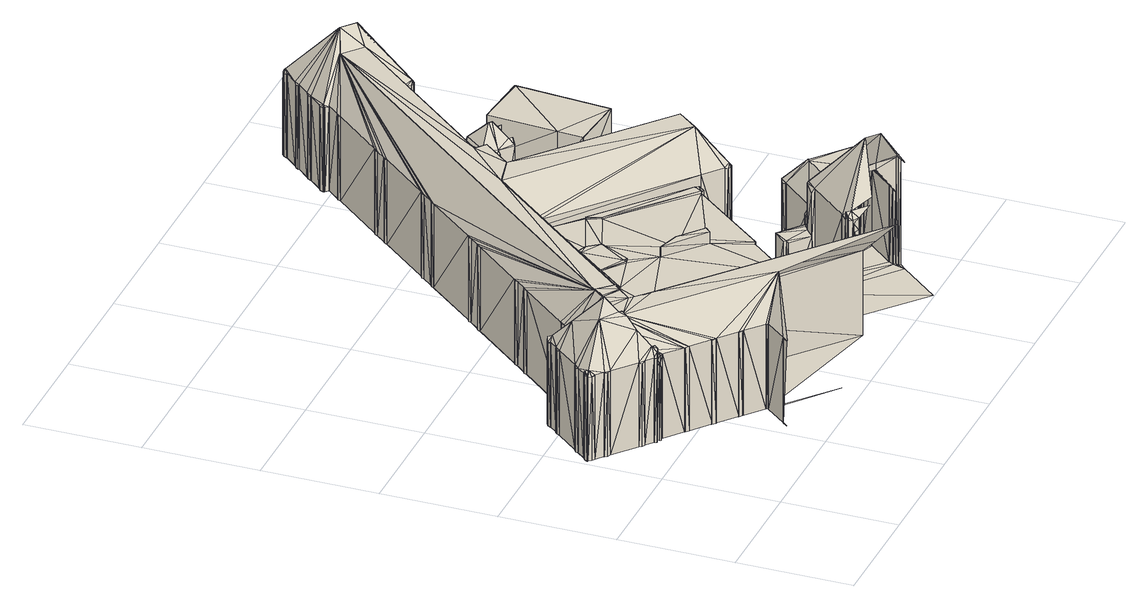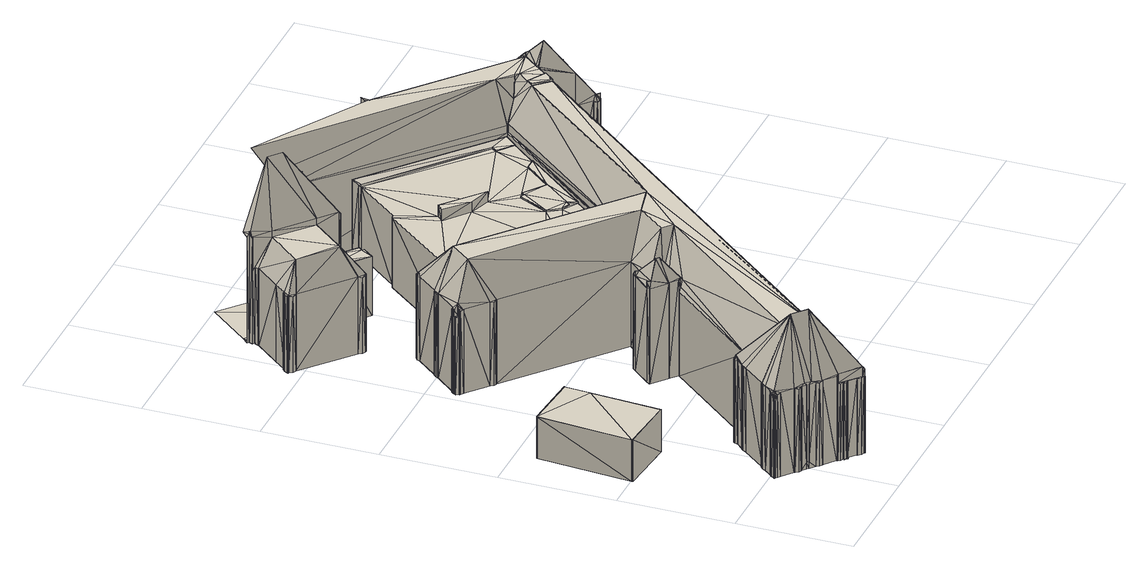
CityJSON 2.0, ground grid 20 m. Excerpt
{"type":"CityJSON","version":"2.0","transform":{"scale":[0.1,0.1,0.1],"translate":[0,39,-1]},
"CityObjects":{
"building1":{"type":"Building","geometry":[{"type":"MultiSurface","lod":"1","boundaries":[[[0,1,2]],[[1,0,3]],[[2,4,0]],[[4,5,0]],[[2,1,3]],[[5,3,0]],[[6,7,3]],[[5,6,3]],[[8,4,2]],[[7,6,9]],[[10,8,2]],[[11,6,5]],[[7,12,3]],[[3,12,2]],[[12,10,2]],[[11,9,6]],[[7,9,12]],[[13,5,4]],[[13,4,8]],[[8,10,14]],[[5,13,11]],[[15,10,12]],[[14,16,8]],[[9,11,13]],[[16,17,8]],[[10,15,14]],[[8,17,13]],[[16,14,15]],[[9,18,12]],[[15,17,16]],[[12,18,15]],[[19,9,13]],[[20,18,9]],[[19,20,9]],[[17,15,21]],[[21,13,17]],[[20,19,18]],[[22,15,18]],[[21,15,22]],[[13,23,19]],[[19,23,18]],[[24,25,22]],[[21,22,25]],[[25,24,26]],[[27,24,22]],[[26,21,25]],[[26,24,27]],[[22,18,28]],[[27,22,29]],[[21,26,30]],[[26,27,29]],[[23,28,18]],[[29,31,26]],[[31,30,26]],[[29,30,31]],[[22,32,29]],[[23,33,28]],[[22,28,32]],[[28,33,34]],[[23,34,33]],[[34,35,28]],[[35,32,28]],[[36,34,23]],[[13,21,37]],[[35,34,38]],[[30,29,39]],[[34,40,38]],[[35,38,32]],[[36,40,34]],[[37,23,13]],[[38,40,32]],[[36,32,40]],[[21,30,37]],[[39,29,41]],[[37,36,23]],[[36,42,32]],[[39,41,43]],[[44,43,41]],[[43,44,39]],[[44,41,45]],[[46,30,39]],[[45,41,47]],[[48,39,44]],[[44,45,49]],[[49,50,44]],[[50,48,44]],[[49,45,47]],[[47,50,49]],[[47,48,50]],[[37,30,46]],[[51,48,47]],[[48,52,39]],[[53,51,47]],[[32,42,54]],[[29,32,55]],[[53,47,56]],[[57,53,58]],[[51,53,57]],[[59,57,58]],[[53,60,58]],[[57,59,51]],[[48,51,52]],[[60,59,58]],[[36,37,61]],[[56,60,53]],[[59,62,51]],[[60,63,59]],[[39,52,46]],[[55,41,29]],[[36,61,42]],[[63,60,56]],[[62,59,63]],[[52,51,62]],[[64,65,66]],[[67,66,65]],[[67,56,66]],[[67,63,56]],[[65,64,68]],[[65,69,67]],[[66,68,64]],[[56,68,66]],[[69,63,67]],[[69,65,68]],[[70,62,63]],[[52,62,71]],[[63,69,72]],[[71,62,70]],[[70,63,72]],[[73,69,68]],[[74,73,68]],[[52,75,76]],[[54,42,77]],[[69,73,72]],[[73,78,72]],[[52,71,75]],[[70,72,78]],[[52,76,79]],[[74,68,80]],[[81,78,73]],[[80,73,74]],[[76,75,82]],[[77,83,54]],[[83,77,42]],[[71,70,82]],[[78,84,70]],[[81,73,80]],[[75,71,82]],[[76,82,79]],[[85,37,46]],[[78,81,84]],[[70,84,82]],[[54,83,86]],[[79,46,52]],[[84,81,80]],[[85,87,37]],[[47,41,55]],[[88,54,86]],[[83,42,89]],[[90,37,87]],[[55,32,54]],[[86,83,91]],[[92,46,79]],[[93,91,83]],[[86,91,88]],[[93,83,89]],[[85,46,92]],[[91,93,88]],[[93,89,88]],[[94,82,84]],[[90,61,37]],[[84,80,95]],[[82,94,79]],[[56,47,55]],[[96,87,85]],[[42,61,89]],[[97,85,92]],[[96,98,87]],[[98,99,87]],[[97,100,85]],[[100,96,85]],[[97,92,101]],[[99,96,100]],[[99,98,96]],[[101,100,97]],[[101,99,100]],[[79,94,92]],[[88,89,102]],[[95,94,84]],[[92,103,101]],[[102,104,88]],[[105,87,99]],[[106,102,89]],[[92,94,103]],[[105,90,87]],[[105,99,101]],[[61,106,89]],[[88,55,54]],[[107,108,104]],[[104,102,107]],[[109,110,95]],[[88,104,111]],[[110,94,95]],[[107,112,108]],[[107,102,112]],[[113,104,108]],[[114,110,109]],[[112,113,108]],[[95,115,109]],[[94,110,103]],[[102,116,112]],[[113,117,104]],[[114,118,110]],[[118,103,110]],[[115,114,109]],[[112,117,113]],[[112,116,117]],[[102,106,116]],[[119,61,90]],[[118,114,115]],[[115,103,118]],[[106,120,116]],[[116,120,121]],[[117,116,122]],[[117,123,104]],[[122,116,121]],[[120,106,121]],[[101,103,124]],[[117,122,125]],[[126,90,105]],[[121,127,122]],[[121,106,128]],[[122,127,129]],[[121,128,127]],[[122,129,125]],[[125,123,117]],[[127,125,129]],[[127,128,125]],[[104,123,111]],[[119,90,126]],[[128,130,125]],[[125,130,131]],[[106,132,128]],[[123,125,131]],[[130,128,132]],[[88,111,55]],[[133,103,115]],[[130,132,131]],[[132,106,134]],[[132,123,131]],[[106,61,135]],[[119,136,61]],[[61,136,137]],[[132,138,123]],[[124,139,101]],[[101,140,105]],[[111,123,138]],[[132,134,141]],[[68,56,142]],[[141,138,132]],[[141,134,111]],[[141,111,138]],[[80,68,142]],[[105,143,126]],[[135,61,137]],[[133,124,103]],[[106,135,134]],[[119,126,143]],[[143,105,144]],[[145,136,119]],[[119,143,144]],[[134,55,111]],[[145,137,136]],[[145,119,144]],[[137,145,144]],[[101,146,140]],[[147,148,133]],[[80,142,95]],[[124,133,148]],[[149,148,147]],[[148,150,124]],[[151,147,133]],[[134,135,55]],[[140,144,105]],[[149,150,148]],[[149,147,151]],[[150,139,124]],[[137,152,135]],[[150,149,151]],[[151,139,150]],[[144,153,137]],[[154,146,101]],[[153,152,137]],[[135,152,55]],[[55,152,155]],[[95,142,115]],[[55,142,56]],[[156,157,158]],[[156,159,157]],[[160,158,161]],[[144,140,153]],[[139,151,162]],[[158,157,161]],[[157,159,161]],[[152,163,155]],[[115,142,133]],[[146,164,140]],[[140,164,165]],[[166,139,162]],[[153,167,152]],[[163,168,155]],[[169,167,153]],[[153,140,170]],[[167,163,152]],[[171,169,153]],[[140,165,170]],[[154,164,146]],[[172,162,173]],[[151,133,142]],[[166,162,172]],[[161,159,174]],[[139,175,101]],[[176,172,173]],[[165,164,177]],[[176,173,162]],[[172,178,166]],[[178,172,176]],[[179,167,169]],[[180,176,162]],[[181,166,178]],[[155,142,55]],[[178,176,180]],[[171,179,169]],[[180,181,178]],[[168,163,182]],[[170,171,153]],[[182,183,168]],[[154,177,164]],[[184,168,183]],[[182,163,185]],[[165,177,170]],[[185,163,167]],[[183,182,184]],[[151,142,162]],[[182,185,184]],[[155,168,142]],[[154,101,175]],[[181,180,186]],[[159,187,174]],[[188,167,189]],[[179,190,167]],[[171,190,179]],[[189,171,170]],[[180,162,142]],[[191,175,159]],[[170,177,189]],[[192,188,189]],[[189,167,190]],[[186,193,181]],[[189,190,171]],[[184,142,168]],[[139,166,175]],[[154,194,177]],[[186,180,142]],[[195,196,186]],[[187,197,174]],[[193,186,196]],[[174,197,198]],[[196,195,199]],[[187,198,197]],[[193,196,198]],[[199,195,186]],[[174,198,199]],[[198,196,199]],[[189,177,200]],[[166,181,175]],[[175,187,159]],[[199,186,142]],[[194,154,201]],[[200,177,194]],[[181,193,175]],[[202,185,167]],[[185,202,184]],[[200,194,203]],[[203,194,204]],[[205,203,204]],[[204,194,201]],[[204,201,205]],[[175,198,187]],[[193,198,175]],[[206,174,199]],[[142,184,207]],[[184,202,207]],[[202,167,208]],[[208,167,209]],[[142,207,210]],[[209,167,211]],[[202,212,207]],[[213,201,154]],[[207,212,214]],[[208,212,202]],[[207,214,210]],[[214,212,210]],[[208,210,212]],[[142,215,199]],[[154,175,216]],[[210,208,217]],[[201,213,205]],[[205,215,142]],[[218,188,192]],[[208,209,217]],[[211,167,219]],[[189,220,192]],[[189,200,221]],[[217,209,222]],[[222,223,217]],[[223,224,217]],[[209,211,222]],[[222,224,223]],[[222,211,224]],[[203,221,200]],[[225,203,205]],[[205,142,225]],[[226,219,167]],[[142,210,227]],[[226,167,228]],[[211,229,224]],[[230,154,216]],[[213,154,230]],[[228,167,231]],[[210,217,227]],[[205,213,215]],[[217,224,227]],[[211,219,229]],[[231,167,232]],[[221,220,189]],[[233,203,225]],[[221,203,233]],[[225,142,227]],[[229,227,224]],[[220,218,192]],[[229,219,234]],[[234,235,229]],[[226,234,219]],[[235,236,229]],[[235,234,236]],[[226,236,234]],[[167,188,237]],[[236,226,238]],[[226,228,238]],[[228,239,238]],[[238,239,240]],[[238,240,241]],[[231,239,228]],[[239,241,240]],[[239,231,241]],[[236,227,229]],[[227,236,238]],[[241,227,238]],[[242,243,244]],[[242,245,246]],[[246,247,248]],[[248,247,249]],[[246,243,242]],[[246,248,243]],[[246,250,247]],[[249,243,248]],[[247,250,249]],[[250,251,252]],[[249,250,252]],[[253,245,242]],[[252,251,254]],[[252,255,249]],[[251,250,256]],[[255,243,249]],[[257,246,245]],[[255,252,254]],[[251,256,254]],[[258,250,246]],[[257,245,253]],[[256,250,258]],[[258,246,257]],[[254,256,258]],[[259,243,255]],[[241,231,260]],[[254,261,255]],[[254,258,262]],[[263,261,254]],[[254,262,263]],[[261,259,255]],[[258,257,264]],[[261,263,259]],[[262,259,263]],[[260,227,241]],[[225,265,233]],[[221,233,265]],[[232,260,231]],[[258,266,262]],[[259,262,267]],[[221,268,220]],[[218,220,268]],[[258,269,266]],[[218,270,188]],[[271,218,268]],[[266,272,262]],[[262,272,267]],[[237,232,167]],[[273,274,275]],[[259,267,276]],[[260,232,277]],[[277,278,260]],[[274,279,275]],[[279,280,281]],[[278,282,260]],[[277,232,283]],[[275,279,281]],[[278,277,282]],[[284,274,273]],[[277,283,282]],[[279,274,284]],[[275,285,273]],[[281,280,286]],[[281,286,275]],[[287,280,279]],[[285,284,273]],[[282,283,288]],[[265,225,289]],[[290,225,227]],[[291,227,260]],[[287,286,280]],[[288,292,282]],[[293,284,272]],[[267,284,285]],[[279,284,294]],[[267,272,284]],[[279,294,287]],[[275,295,285]],[[284,293,294]],[[292,288,296]],[[271,297,218]],[[293,272,298]],[[292,296,299]],[[266,300,272]],[[295,275,286]],[[288,301,296]],[[292,299,302]],[[303,221,265]],[[296,302,299]],[[285,295,267]],[[296,301,302]],[[260,282,291]],[[293,298,294]],[[303,268,221]],[[298,272,300]],[[287,304,286]],[[287,294,305]],[[306,266,307]],[[294,298,308]],[[298,300,308]],[[309,294,308]],[[291,282,292]],[[306,300,266]],[[304,287,305]],[[294,309,305]],[[308,305,309]],[[286,304,295]],[[295,310,267]],[[311,305,308]],[[300,312,308]],[[308,313,311]],[[292,302,291]],[[305,311,304]],[[314,304,311]],[[313,314,311]],[[312,313,308]],[[315,276,267]],[[306,312,300]],[[304,314,313]],[[295,304,310]],[[303,271,268]],[[313,310,304]],[[291,290,227]],[[271,316,297]],[[301,317,302]],[[290,289,225]],[[306,307,318]],[[319,267,310]],[[320,316,271]],[[312,306,318]],[[310,313,321]],[[322,313,312]],[[265,289,303]],[[319,315,267]],[[318,307,323]],[[302,324,291]],[[325,323,307]],[[318,326,312]],[[316,327,297]],[[301,328,317]],[[312,326,322]],[[313,322,329]],[[313,329,321]],[[316,320,330]],[[310,331,319]],[[302,332,324]],[[320,291,333]],[[271,334,320]],[[335,297,327]],[[321,336,310]],[[318,337,326]],[[338,302,317]],[[237,188,270]],[[330,327,316]],[[318,323,337]],[[332,302,338]],[[323,325,339]],[[326,340,341]],[[237,283,232]],[[326,337,340]],[[342,315,319]],[[342,343,315]],[[325,344,339]],[[326,341,345]],[[335,346,297]],[[323,339,347]],[[320,333,330]],[[348,331,310]],[[324,333,291]],[[347,337,323]],[[339,344,342]],[[342,344,343]],[[347,339,349]],[[349,339,342]],[[350,342,319]],[[321,351,352]],[[329,351,321]],[[353,341,319]],[[319,341,354]],[[349,337,347]],[[355,342,350]],[[356,341,353]],[[349,342,355]],[[341,340,354]],[[329,322,357]],[[354,350,319]],[[337,358,340]],[[352,351,359]],[[358,354,340]],[[360,321,352]],[[359,351,329]],[[349,358,337]],[[354,355,350]],[[354,358,349]],[[349,355,354]],[[361,357,322]],[[362,361,322]],[[345,341,356]],[[331,353,319]],[[237,288,283]],[[363,364,327]],[[310,336,348]],[[356,353,365]],[[289,290,366]],[[352,359,360]],[[327,364,335]],[[357,361,362]],[[364,367,368]],[[353,331,365]],[[345,356,369]],[[317,328,370]],[[365,369,356]],[[364,368,335]],[[357,371,329]],[[359,329,372]],[[327,330,363]],[[367,364,373]],[[363,330,364]],[[370,374,317]],[[345,369,331]],[[375,368,367]],[[369,365,331]],[[335,368,375]],[[360,359,376]],[[270,218,297]],[[375,367,373]],[[377,370,328]],[[374,378,317]],[[360,379,321]],[[372,329,371]],[[334,271,303]],[[380,376,359]],[[330,373,364]],[[370,378,374]],[[380,359,372]],[[360,376,381]],[[382,322,326]],[[383,357,362]],[[370,377,378]],[[320,384,291]],[[376,380,381]],[[237,301,288]],[[380,372,381]],[[366,385,289]],[[345,382,326]],[[379,360,381]],[[372,386,381]],[[372,371,386]],[[383,371,357]],[[373,330,387]],[[375,373,388]],[[371,389,386]],[[389,390,386]],[[336,321,379]],[[389,391,390]],[[333,387,330]],[[379,381,386]],[[389,371,392]],[[379,386,390]],[[373,387,388]],[[391,389,392]],[[391,392,390]],[[332,333,324]],[[387,333,388]],[[322,382,362]],[[392,379,390]],[[388,333,332]],[[366,290,393]],[[335,375,346]],[[392,371,383]],[[377,394,378]],[[385,303,289]],[[395,366,396]],[[379,392,336]],[[395,385,366]],[[395,396,397]],[[396,366,398]],[[395,397,385]],[[383,336,392]],[[291,384,290]],[[398,397,396]],[[345,331,399]],[[397,398,400]],[[401,375,388]],[[398,366,402]],[[385,397,403]],[[378,404,317]],[[400,405,397]],[[388,332,406]],[[407,394,377]],[[398,402,400]],[[397,405,403]],[[405,400,402]],[[403,405,402]],[[408,409,410]],[[411,408,410]],[[409,408,402]],[[408,411,403]],[[410,409,402]],[[411,410,412]],[[409,412,410]],[[408,403,402]],[[393,402,366]],[[413,406,332]],[[403,303,385]],[[332,414,413]],[[388,406,415]],[[410,416,409]],[[411,412,417]],[[417,412,409]],[[410,402,416]],[[403,411,417]],[[418,388,415]],[[394,407,419]],[[417,409,416]],[[332,420,414]],[[378,394,404]],[[346,375,421]],[[394,419,422]],[[401,421,375]],[[402,393,416]],[[423,403,417]],[[424,388,418]],[[407,425,419]],[[422,426,394]],[[417,416,393]],[[401,388,424]],[[406,413,414]],[[415,406,414]],[[303,403,423]],[[422,419,426]],[[427,415,414]],[[383,362,428]],[[427,414,429]],[[393,423,417]],[[345,399,382]],[[404,338,317]],[[290,430,393]],[[419,425,426]],[[427,431,415]],[[414,420,429]],[[432,427,429]],[[418,415,433]],[[399,331,348]],[[415,431,433]],[[420,432,429]],[[431,427,432]],[[433,434,418]],[[404,394,426]],[[336,383,435]],[[434,433,431]],[[434,431,432]],[[428,362,382]],[[436,332,338]],[[420,332,437]],[[346,421,438]],[[328,301,237]],[[320,334,439]],[[424,440,401]],[[421,441,438]],[[434,442,418]],[[440,421,401]],[[423,393,443]],[[418,442,424]],[[421,444,441]],[[303,423,443]],[[438,441,445]],[[332,436,437]],[[348,336,435]],[[446,434,432]],[[445,444,338]],[[432,420,446]],[[445,441,444]],[[445,338,404]],[[440,444,421]],[[439,384,320]],[[338,444,436]],[[290,384,430]],[[440,436,444]],[[424,447,440]],[[399,448,382]],[[383,428,435]],[[449,399,348]],[[436,440,450]],[[450,451,436]],[[442,447,424]],[[446,442,434]],[[437,446,420]],[[430,443,393]],[[450,440,447]],[[443,452,303]],[[303,452,334]],[[451,453,436]],[[451,450,453]],[[449,448,399]],[[454,428,382]],[[425,455,426]],[[456,382,448]],[[348,435,449]],[[447,457,450]],[[454,382,456]],[[458,437,436]],[[459,447,442]],[[459,442,446]],[[453,458,436]],[[450,457,453]],[[459,460,447]],[[459,446,461]],[[437,462,446]],[[448,449,463]],[[463,449,464]],[[447,460,457]],[[443,430,465]],[[466,465,430]],[[459,461,460]],[[437,458,462]],[[461,446,462]],[[346,467,297]],[[448,463,468]],[[464,449,469]],[[468,463,464]],[[466,430,470]],[[443,465,471]],[[465,466,471]],[[435,472,449]],[[377,328,237]],[[458,460,462]],[[457,460,458]],[[460,461,462]],[[457,458,453]],[[428,454,435]],[[435,454,472]],[[472,454,473]],[[470,471,466]],[[468,464,469]],[[474,449,472]],[[474,469,449]],[[443,471,452]],[[470,430,475]],[[456,448,468]],[[473,454,476]],[[473,476,472]],[[477,471,470]],[[472,476,474]],[[478,468,469]],[[454,456,476]],[[471,479,452]],[[470,475,477]],[[477,479,471]],[[469,474,480]],[[456,468,481]],[[468,482,481]],[[478,469,480]],[[482,468,478]],[[452,479,475]],[[475,479,477]],[[476,483,474]],[[475,430,384]],[[480,474,483]],[[476,456,484]],[[485,483,476]],[[485,476,484]],[[481,482,480]],[[480,482,478]],[[456,481,486]],[[487,456,486]],[[456,487,484]],[[480,488,481]],[[487,486,481]],[[485,484,483]],[[480,483,488]],[[484,488,483]],[[377,237,407]],[[487,481,488]],[[484,487,488]],[[489,439,334]],[[475,384,490]],[[425,407,237]],[[452,491,334]],[[384,439,492]],[[384,492,493]],[[452,475,494]],[[495,492,439]],[[493,496,384]],[[492,495,493]],[[425,497,455]],[[493,495,496]],[[489,495,439]],[[384,496,490]],[[496,495,490]],[[491,489,334]],[[489,490,495]],[[475,490,498]],[[499,346,438]],[[426,500,404]],[[499,438,445]],[[489,501,490]],[[494,475,498]],[[445,404,499]],[[494,491,452]],[[498,490,502]],[[491,501,489]],[[490,501,502]],[[503,494,498]],[[503,498,504]],[[504,498,505]],[[506,494,503]],[[504,506,503]],[[498,507,505]],[[504,505,506]],[[494,508,491]],[[509,491,510]],[[491,509,501]],[[510,491,508]],[[511,509,510]],[[512,498,502]],[[506,505,507]],[[494,506,508]],[[502,501,513]],[[513,514,502]],[[507,498,512]],[[510,515,511]],[[237,497,425]],[[510,508,515]],[[509,516,501]],[[516,509,511]],[[501,517,513]],[[502,514,518]],[[513,517,514]],[[515,506,507]],[[519,516,511]],[[515,507,520]],[[515,508,506]],[[455,497,521]],[[520,507,512]],[[516,517,501]],[[502,518,512]],[[515,522,511]],[[517,518,514]],[[511,522,519]],[[521,523,455]],[[522,515,520]],[[516,519,524]],[[525,519,512]],[[512,526,520]],[[512,519,526]],[[426,455,500]],[[516,524,517]],[[518,525,512]],[[524,519,525]],[[517,525,518]],[[522,520,526]],[[524,525,517]],[[522,526,519]],[[527,521,497]],[[523,528,455]],[[523,521,528]],[[521,527,528]],[[467,270,297]],[[528,527,529]],[[527,530,529]],[[531,532,533]],[[533,532,534]],[[532,535,534]],[[536,531,533]],[[537,532,531]],[[534,536,533]],[[538,539,536]],[[534,535,540]],[[535,532,540]],[[537,531,536]],[[539,538,541]],[[539,537,536]],[[542,536,534]],[[537,540,532]],[[537,539,541]],[[543,538,536]],[[540,542,534]],[[541,538,543]],[[541,543,529]],[[530,541,529]],[[540,537,544]],[[545,536,542]],[[543,536,545]],[[540,545,542]],[[529,543,545]],[[546,527,497]],[[540,547,545]],[[540,544,547]],[[547,544,545]],[[500,455,528]],[[544,537,548]],[[346,499,467]],[[499,404,500]],[[529,545,549]],[[527,546,530]],[[545,544,548]],[[529,500,528]],[[537,541,546]],[[546,541,530]],[[548,549,545]],[[549,550,551]],[[548,550,549]],[[497,237,546]],[[551,550,552]],[[553,549,551]],[[550,548,552]],[[551,552,553]],[[552,548,554]],[[549,553,555]],[[500,529,549]],[[553,552,555]],[[552,556,555]],[[552,554,556]],[[557,548,537]],[[556,554,555]],[[549,555,500]],[[555,554,558]],[[537,546,557]],[[548,557,554]],[[558,559,555]],[[237,270,546]],[[560,561,559]],[[559,558,560]],[[558,554,557]],[[561,560,562]],[[561,563,559]],[[562,560,558]],[[561,562,563]],[[558,564,562]],[[559,563,565]],[[563,562,565]],[[270,557,546]],[[562,566,565]],[[562,564,566]],[[499,500,567]],[[566,564,565]],[[567,500,568]],[[557,564,558]],[[568,500,569]],[[467,499,567]],[[570,568,569]],[[571,570,569]],[[467,557,270]],[[567,568,572]],[[570,571,573]],[[568,570,572]],[[571,569,574]],[[573,575,570]],[[564,576,565]],[[572,467,567]],[[500,577,569]],[[570,575,572]],[[573,571,574]],[[574,575,573]],[[578,555,559]],[[574,572,575]],[[569,577,574]],[[572,574,579]],[[555,578,500]],[[579,574,580]],[[581,572,579]],[[580,574,582]],[[581,579,580]],[[583,564,557]],[[565,576,584]],[[582,581,580]],[[581,585,572]],[[574,586,582]],[[587,559,565]],[[585,588,572]],[[586,574,577]],[[581,582,586]],[[589,577,500]],[[590,467,572]],[[576,564,583]],[[467,590,557]],[[585,581,586]],[[585,586,577]],[[588,585,577]],[[572,588,591]],[[592,593,584]],[[576,592,584]],[[594,565,584]],[[593,592,595]],[[596,584,593]],[[595,592,576]],[[589,588,577]],[[572,591,590]],[[589,500,597]],[[593,595,596]],[[595,576,583]],[[596,595,598]],[[599,584,596]],[[591,588,589]],[[600,598,595]],[[596,598,601]],[[600,595,602]],[[596,601,603]],[[595,583,602]],[[598,600,604]],[[605,598,604]],[[602,604,600]],[[601,598,606]],[[598,605,606]],[[601,606,603]],[[583,607,602]],[[604,602,607]],[[607,583,608]],[[605,609,606]],[[596,603,599]],[[605,610,609]],[[605,604,611]],[[609,603,606]],[[611,610,605]],[[607,611,604]],[[610,603,609]],[[611,603,610]],[[599,612,584]],[[591,589,613]],[[613,589,614]],[[557,615,583]],[[616,565,594]],[[607,617,611]],[[603,611,599]],[[589,618,614]],[[613,619,591]],[[590,591,620]],[[619,613,614]],[[611,617,599]],[[607,621,617]],[[618,619,614]],[[612,594,584]],[[616,587,565]],[[597,618,589]],[[620,591,619]],[[599,617,622]],[[617,621,623]],[[622,612,599]],[[623,622,617]],[[621,612,623]],[[622,623,612]],[[608,583,615]],[[619,618,597]],[[624,597,500]],[[607,608,625]],[[607,626,621]],[[587,578,559]],[[619,627,620]],[[627,619,597]],[[557,590,628]],[[612,621,594]],[[597,620,627]],[[607,625,626]],[[626,594,621]],[[615,557,629]],[[608,615,625]],[[594,626,630]],[[626,631,630]],[[594,630,632]],[[630,633,632]],[[624,500,578]],[[632,634,594]],[[626,635,631]],[[631,636,630]],[[630,637,633]],[[633,634,632]],[[630,636,637]],[[594,634,616]],[[626,638,635]],[[635,636,631]],[[633,637,634]],[[626,625,638]],[[637,636,634]],[[620,639,590]],[[638,640,616]],[[641,640,638]],[[638,616,642]],[[643,616,634]],[[635,638,642]],[[634,636,643]],[[636,635,642]],[[640,644,616]],[[641,638,645]],[[641,644,640]],[[642,616,643]],[[642,643,636]],[[625,645,638]],[[557,628,629]],[[641,645,644]],[[616,644,646]],[[625,615,647]],[[587,616,646]],[[648,620,597]],[[625,649,645]],[[647,649,625]],[[615,650,647]],[[644,645,646]],[[645,649,646]],[[649,651,646]],[[649,647,652]],[[647,650,652]],[[651,587,646]],[[652,650,587]],[[649,652,651]],[[652,587,651]],[[650,615,629]],[[650,629,587]],[[653,628,590]],[[587,629,578]],[[624,654,597]],[[655,590,639]],[[639,620,648]],[[654,656,597]],[[656,648,597]],[[657,653,590]],[[578,629,658]],[[658,659,578]],[[659,660,578]],[[661,658,629]],[[659,658,661]],[[659,661,660]],[[660,624,578]],[[662,661,629]],[[629,628,662]],[[660,661,663]],[[664,661,662]],[[624,660,663]],[[661,664,663]],[[662,624,664]],[[664,624,663]],[[665,590,655]],[[624,662,666]],[[657,590,665]],[[662,628,667]],[[628,668,667]],[[662,667,666]],[[624,666,654]],[[628,669,668]],[[666,667,668]],[[666,668,669]],[[653,669,628]],[[654,666,670]],[[671,639,648]],[[671,648,672]],[[670,666,669]],[[670,656,654]],[[653,673,669]],[[673,670,669]],[[672,648,674]],[[675,639,671]],[[671,672,675]],[[648,656,676]],[[673,653,677]],[[670,673,677]],[[656,670,676]],[[675,672,674]],[[670,677,676]],[[674,648,678]],[[639,675,655]],[[676,679,648]],[[677,680,676]],[[677,653,681]],[[680,682,676]],[[678,675,674]],[[648,683,678]],[[682,684,676]],[[677,685,680]],[[680,685,682]],[[678,655,675]],[[648,679,683]],[[657,681,653]],[[682,685,684]],[[684,679,676]],[[685,677,681]],[[684,685,679]],[[685,681,686]],[[685,686,679]],[[686,681,679]],[[681,683,679]],[[657,683,681]],[[687,655,678]],[[683,688,678]],[[683,657,689]],[[690,687,678]],[[690,678,688]],[[665,655,687]],[[683,689,688]],[[691,687,690]],[[689,657,665]],[[692,687,691]],[[692,691,690]],[[688,693,690]],[[693,692,690]],[[665,687,692]],[[688,689,694]],[[694,689,695]],[[693,688,696]],[[688,694,695]],[[693,697,692]],[[695,689,665]],[[698,665,692]],[[695,696,688]],[[696,699,693]],[[665,700,701]],[[697,698,692]],[[697,693,699]],[[700,665,698]],[[702,665,701]],[[701,700,698]],[[701,698,697]],[[702,695,665]],[[697,703,701]],[[696,695,704]],[[702,701,704]],[[705,699,696]],[[701,703,704]],[[706,697,699]],[[695,702,704]],[[705,696,704]],[[707,699,705]],[[706,699,707]],[[697,708,703]],[[708,697,706]],[[704,709,705]],[[710,704,703]],[[707,705,709]],[[709,703,707]],[[703,706,707]],[[704,710,709]],[[710,703,709]],[[708,706,703]]]}]},
"building2":{"type":"Building","geometry":[{"type":"MultiSurface","lod":"1","boundaries":[[[711,712,713]],[[711,714,712]],[[713,712,715]],[[716,711,713]],[[711,716,717]],[[716,713,718]],[[719,718,713]],[[716,718,717]],[[718,719,717]],[[717,719,720]],[[720,719,721]],[[722,717,720]],[[717,722,723]],[[721,722,720]],[[722,721,724]],[[724,721,725]],[[724,723,722]],[[726,723,724]],[[726,727,723]],[[726,724,725]],[[726,725,728]],[[729,728,725]],[[728,727,726]],[[730,727,728]],[[731,727,730]],[[732,730,728]],[[732,733,730]],[[734,732,728]],[[735,732,734]],[[734,728,736]],[[728,729,736]],[[737,734,736]],[[737,738,734]],[[739,737,736]],[[737,739,740]],[[741,739,736]],[[742,739,741]],[[743,741,736]],[[743,744,741]],[[743,736,729]],[[743,729,745]],[[745,729,746]],[[745,744,743]],[[739,744,745]],[[742,744,739]],[[745,740,739]],[[747,740,745]],[[747,748,740]],[[745,746,747]],[[747,746,748]],[[746,749,748]],[[749,746,750]],[[751,748,749]],[[715,748,751]],[[751,749,752]],[[752,749,753]],[[754,751,752]],[[713,751,754]],[[752,753,754]],[[753,755,754]],[[756,755,753]],[[755,757,754]],[[755,758,757]],[[757,759,754]],[[759,757,758]],[[759,760,754]],[[760,759,761]],[[713,754,760]],[[719,713,760]],[[729,719,760]],[[721,719,729]],[[729,760,746]],[[761,746,760]],[[761,762,746]],[[758,762,761]],[[746,762,763]],[[764,763,762]],[[746,763,750]],[[750,763,756]],[[763,764,756]],[[750,756,749]],[[749,756,753]],[[764,755,756]],[[758,755,764]],[[762,758,764]],[[758,761,759]],[[725,721,729]],[[715,751,713]],[[748,715,765]],[[765,715,766]],[[767,748,765]],[[740,748,767]],[[767,765,768]],[[769,768,765]],[[740,767,768]],[[737,740,768]],[[768,770,737]],[[768,771,770]],[[770,772,737]],[[773,772,770]],[[772,738,737]],[[738,772,773]],[[773,774,738]],[[774,773,771]],[[735,738,774]],[[735,734,738]],[[775,735,774]],[[775,776,735]],[[775,774,769]],[[769,774,771]],[[777,775,769]],[[775,777,778]],[[765,777,769]],[[778,777,765]],[[778,765,766]],[[733,778,766]],[[778,733,732]],[[733,766,712]],[[715,712,766]],[[730,733,712]],[[779,730,712]],[[731,730,779]],[[779,712,780]],[[714,780,712]],[[781,779,780]],[[779,781,731]],[[780,714,781]],[[714,731,781]],[[731,714,727]],[[714,723,727]],[[723,714,717]],[[717,714,711]],[[776,778,732]],[[778,776,775]],[[782,776,732]],[[782,735,776]],[[735,782,732]],[[768,769,771]],[[771,773,770]],[[744,742,741]]]}]},
"building3":{"type":"Building","geometry":[{"type":"MultiSurface","lod":"1","boundaries":[[[783,784,785]],[[784,783,786]],[[787,785,784]],[[788,783,785]],[[789,783,788]],[[785,787,788]],[[788,787,790]],[[784,790,787]],[[791,788,790]],[[791,789,788]],[[784,791,790]],[[791,784,786]],[[792,791,786]],[[791,792,793]],[[792,786,794]],[[786,795,794]],[[796,792,794]],[[796,797,792]],[[798,796,794]],[[798,797,796]],[[799,798,794]],[[799,797,798]],[[799,794,795]],[[799,795,797]],[[795,789,797]],[[795,783,789]],[[800,797,789]],[[797,800,792]],[[789,801,800]],[[801,789,791]],[[793,800,801]],[[800,793,792]],[[793,801,802]],[[802,801,791]],[[802,791,793]],[[783,795,786]]]}]}
},
"vertices":[
[9,328,164],[9,328,10],[10,328,10],[10,329,10],[10,328,164],[10,329,165],[9,329,165],[9,329,10],[13,323,162],[12,334,163],[13,323,10],[12,334,172],[12,334,10],[17,329,172],[18,320,10],[19,320,10],[18,320,163],[19,320,164],[17,338,10],[17,338,165],[17,338,164],[32,309,164],[32,309,10],[28,351,165],[31,309,10],[31,309,163],[35,304,162],[35,304,10],[28,351,10],[40,302,10],[40,302,164],[40,302,163],[35,359,10],[28,351,164],[30,356,162],[30,356,10],[35,359,165],[76,334,231],[35,360,10],[79,269,164],[35,360,164],[79,269,10],[68,398,165],[79,269,163],[82,264,161],[82,264,10],[107,283,205],[88,262,10],[88,262,164],[87,262,10],[87,262,163],[101,251,164],[109,258,180],[101,251,10],[68,398,10],[129,400,10],[110,249,10],[100,251,163],[100,251,10],[103,247,162],[103,247,10],[98,388,205],[110,249,170],[110,249,149],[110,243,10],[110,243,145],[110,245,10],[110,245,146],[113,247,10],[113,247,149],[114,250,167],[114,250,175],[114,250,152],[114,246,149],[114,246,10],[113,255,180],[109,258,172],[68,398,164],[114,246,163],[107,283,197],[117,244,10],[117,244,163],[113,255,172],[71,403,162],[117,244,164],[110,301,226],[71,403,10],[105,312,234],[76,407,10],[76,407,165],[103,336,257],[75,407,10],[110,301,218],[75,407,164],[148,218,164],[148,218,10],[109,307,232],[109,307,224],[109,309,234],[109,309,226],[109,307,226],[110,308,226],[87,420,165],[154,213,164],[87,420,10],[130,333,226],[96,421,173],[86,420,164],[86,420,10],[148,217,10],[148,217,164],[104,421,10],[89,425,162],[89,425,10],[154,212,10],[154,213,10],[90,426,163],[90,426,10],[154,212,164],[133,340,226],[90,426,173],[94,428,167],[94,428,10],[101,426,10],[186,186,165],[96,428,10],[132,339,228],[95,429,165],[96,428,165],[95,429,10],[96,429,164],[96,429,10],[101,426,162],[186,186,10],[104,421,165],[129,400,165],[134,342,223],[134,342,222],[105,421,10],[192,181,165],[163,318,226],[105,421,164],[223,320,10],[132,339,226],[139,343,226],[134,342,226],[169,312,226],[185,186,10],[185,186,164],[191,181,10],[191,181,164],[192,181,10],[130,400,164],[151,358,226],[193,289,226],[130,400,10],[223,74,164],[230,83,164],[230,83,10],[231,83,165],[223,74,10],[231,83,10],[223,155,10],[147,420,164],[169,312,223],[169,312,214],[223,155,165],[166,375,226],[147,420,10],[151,358,229],[181,339,226],[181,339,228],[222,155,164],[222,155,10],[261,119,10],[324,126,226],[228,150,10],[191,319,196],[228,150,164],[166,375,229],[229,150,10],[229,150,165],[149,425,163],[149,425,10],[153,428,10],[153,428,164],[260,124,10],[261,119,165],[166,375,225],[190,349,226],[190,349,229],[224,74,165],[190,349,225],[260,124,165],[222,320,167],[260,123,10],[260,123,164],[261,119,164],[262,121,164],[262,121,10],[220,321,167],[223,320,165],[226,513,164],[220,321,151],[222,320,151],[223,320,151],[363,35,10],[226,513,10],[232,521,164],[246,536,164],[232,521,10],[252,544,164],[228,518,162],[527,62,165],[228,518,10],[527,62,10],[527,5,225],[246,536,10],[432,635,225],[325,629,164],[432,635,226],[437,576,167],[248,541,162],[248,541,10],[252,544,10],[438,573,151],[332,637,164],[438,573,10],[345,652,164],[325,629,10],[529,40,186],[352,660,164],[424,745,164],[437,576,151],[327,634,162],[327,634,10],[332,637,10],[708,1011,226],[345,652,10],[347,657,163],[347,657,10],[352,660,10],[547,85,182],[549,87,10],[547,85,10],[547,85,198],[549,87,202],[545,92,204],[545,92,10],[547,94,10],[547,94,208],[547,95,208],[547,95,10],[559,81,181],[550,99,202],[550,99,10],[550,99,215],[559,81,203],[557,93,215],[559,108,10],[424,745,10],[558,109,10],[559,108,203],[558,109,202],[582,71,215],[438,573,163],[641,101,300],[619,178,10],[433,634,225],[593,72,225],[708,1011,225],[488,647,225],[619,178,204],[584,208,10],[584,208,117],[589,214,10],[682,2,10],[427,750,163],[427,750,10],[589,214,117],[586,217,117],[586,217,10],[431,753,10],[431,753,164],[615,181,117],[615,181,10],[604,238,10],[604,238,118],[444,769,164],[658,385,163],[658,385,10],[548,652,10],[444,769,10],[615,181,196],[632,195,117],[644,204,10],[447,774,163],[511,710,225],[632,195,203],[447,774,10],[633,193,206],[451,777,164],[451,777,10],[697,410,225],[644,204,118],[640,201,118],[664,167,206],[662,83,300],[633,193,136],[633,193,117],[651,198,10],[640,201,136],[664,167,194],[651,198,150],[644,204,138],[742,73,10],[529,696,225],[524,862,10],[724,115,205],[749,95,10],[548,652,164],[702,257,10],[711,222,194],[748,88,212],[585,695,10],[742,73,205],[724,115,194],[567,714,169],[524,862,164],[702,257,151],[581,699,173],[754,104,10],[588,699,10],[585,695,164],[726,445,225],[566,724,179],[722,259,10],[752,92,205],[606,755,10],[750,86,208],[752,92,142],[749,95,148],[750,86,10],[753,84,10],[753,84,203],[754,104,151],[593,756,179],[750,86,213],[791,146,10],[753,92,204],[753,93,10],[701,258,150],[701,258,10],[751,97,10],[753,93,142],[753,92,10],[751,97,149],[714,226,194],[753,93,204],[704,264,148],[704,264,10],[715,225,195],[715,225,194],[567,715,168],[567,715,169],[754,103,10],[692,357,10],[567,715,180],[571,719,169],[754,103,151],[526,867,163],[711,268,152],[710,268,151],[581,699,176],[526,867,10],[571,719,187],[709,268,10],[530,870,164],[530,870,10],[718,265,10],[709,268,149],[710,268,10],[775,174,194],[722,259,150],[732,496,10],[692,357,163],[711,268,10],[585,695,175],[588,699,181],[712,268,151],[712,268,10],[712,268,150],[718,265,148],[709,358,10],[543,885,10],[691,356,162],[691,356,10],[695,352,161],[695,352,10],[791,146,150],[699,350,10],[604,721,218],[701,353,10],[701,353,168],[607,756,10],[699,350,162],[610,680,181],[543,885,164],[702,349,164],[702,349,10],[702,350,10],[702,350,164],[702,349,163],[610,680,10],[611,681,10],[611,681,183],[707,353,10],[707,353,162],[611,690,192],[546,890,163],[616,685,10],[601,756,187],[546,890,10],[709,358,164],[609,717,218],[550,893,164],[550,893,10],[611,680,183],[806,187,151],[611,680,10],[740,395,10],[616,685,192],[616,685,182],[615,686,192],[615,686,183],[806,187,10],[620,743,10],[642,715,10],[601,756,170],[732,496,165],[620,743,185],[607,756,183],[637,720,191],[740,395,164],[606,755,185],[607,756,164],[642,715,182],[637,720,193],[808,167,151],[808,167,10],[620,744,184],[620,744,10],[747,403,164],[646,722,10],[807,187,151],[623,978,10],[817,178,152],[646,722,184],[645,721,10],[642,715,194],[645,721,185],[646,720,185],[646,720,10],[809,166,150],[809,166,10],[741,394,163],[741,394,10],[743,982,225],[814,170,148],[814,170,10],[745,398,10],[745,398,162],[807,187,10],[807,187,150],[813,184,10],[747,403,10],[813,184,148],[748,403,10],[817,176,10],[748,403,163],[817,177,10],[817,177,151],[817,176,150],[817,178,10],[817,178,151],[817,178,150],[817,177,152],[818,178,151],[818,178,10],[741,489,164],[741,489,10],[778,449,173],[733,496,164],[733,496,10],[779,440,164],[738,494,162],[738,494,10],[623,978,164],[779,440,10],[748,920,164],[748,920,10],[778,457,164],[778,457,10],[779,440,163],[780,439,162],[780,439,10],[784,443,161],[784,443,10],[784,444,162],[781,449,170],[778,449,151],[781,449,151],[783,452,10],[778,458,163],[778,458,10],[784,444,151],[783,452,166],[783,455,162],[783,455,10],[783,452,151],[784,444,10],[625,983,163],[787,448,151],[625,983,10],[784,454,162],[784,454,10],[787,448,10],[629,986,164],[629,986,10],[647,1006,10],[647,1006,165],[640,1013,164],[640,1014,164],[640,1013,10],[640,1014,10],[640,1014,163],[643,1014,10],[643,1014,167],[641,1012,10],[641,1012,164],[643,1020,162],[646,1007,163],[643,1020,10],[646,1007,10],[647,1023,164],[647,1023,10],[708,1012,225],[647,1023,163],[666,1044,164],[666,1044,10],[666,1045,163],[666,1045,10],[668,1050,162],[668,1050,10],[673,1053,164],[673,1053,10],[673,1053,163],[733,1021,258],[692,1074,164],[692,1074,10],[691,1075,163],[691,1075,10],[694,1080,161],[694,1080,10],[699,1083,164],[699,1083,10],[699,1083,163],[748,920,163],[753,915,163],[753,915,10],[757,910,161],[757,910,10],[763,911,168],[760,908,10],[763,911,10],[760,908,162],[718,1104,164],[771,917,10],[783,1064,10],[767,909,162],[767,909,10],[769,911,161],[769,911,10],[726,1110,168],[718,1104,10],[771,916,163],[771,916,10],[763,1081,10],[771,917,164],[781,928,10],[756,1001,258],[781,928,164],[717,1105,163],[717,1105,10],[748,1094,10],[720,1110,161],[720,1110,10],[789,937,10],[724,1113,150],[731,1111,10],[724,1113,163],[724,1113,10],[726,1111,167],[726,1113,10],[726,1111,150],[725,1113,150],[725,1113,10],[726,1110,150],[726,1110,167],[725,1114,10],[725,1114,150],[726,1113,150],[735,1105,10],[782,928,163],[782,928,10],[759,1082,167],[754,1089,10],[731,1111,150],[786,932,10],[786,932,161],[789,937,164],[735,1105,150],[736,1105,10],[736,1105,150],[791,1057,10],[759,1082,150],[748,1094,150],[789,937,163],[796,1050,167],[783,1064,164],[749,1094,11],[749,1094,150],[749,1094,10],[751,1096,10],[753,1094,10],[753,1094,150],[753,1094,11],[751,1096,11],[754,1089,150],[823,978,164],[755,1089,10],[755,1089,150],[757,1091,150],[757,1091,10],[760,1086,10],[760,1086,150],[762,1083,10],[762,1083,163],[823,978,10],[762,1083,150],[763,1081,164],[763,1082,10],[763,1082,163],[805,1043,167],[801,1049,10],[831,986,164],[804,1046,10],[821,1031,164],[783,1065,163],[783,1065,10],[788,1062,10],[788,1062,162],[791,1057,164],[792,1057,10],[792,1057,163],[846,1007,168],[801,1049,22],[801,1049,164],[796,1050,22],[805,1043,22],[804,1046,22],[824,977,163],[824,977,10],[804,1046,164],[829,981,10],[829,981,161],[811,1040,10],[811,1040,164],[831,986,10],[820,1033,10],[812,1040,163],[820,1033,164],[812,1040,10],[821,1031,10],[817,1038,10],[817,1038,161],[820,1033,163],[841,998,164],[840,1016,10],[840,1016,164],[841,998,10],[841,998,163],[845,1002,163],[845,1002,10],[840,1016,163],[845,1013,161],[845,1013,10],[847,1006,150],[847,1006,165],[847,1006,10],[846,1007,167],[846,1007,150],[848,1010,163],[848,1008,150],[848,1010,150],[848,1010,10],[849,1008,10],[848,1008,10],[849,1008,150],[849,1009,10],[849,1009,150],
[382,500,150],[382,500,148],[288,388,148],[388,483,150],[382,500,18],[288,388,151],[348,435,150],[308,388,151],[308,388,148],[348,435,148],[387,407,147],[387,407,150],[390,412,150],[390,412,147],[397,409,147],[397,409,150],[424,462,150],[424,462,147],[425,364,146],[408,483,147],[408,483,150],[492,515,147],[438,565,148],[502,491,147],[502,491,149],[464,352,146],[634,375,145],[634,375,149],[504,317,145],[524,241,145],[464,352,165],[504,317,166],[425,364,165],[494,307,166],[494,307,145],[451,161,145],[517,239,145],[517,239,18],[451,161,18],[455,158,18],[288,388,18],[250,344,18],[232,323,18],[250,344,148],[232,323,150],[443,143,18],[250,344,149],[271,313,149],[277,322,149],[277,322,147],[271,313,147],[451,161,149],[455,158,149],[443,143,150],[495,516,18],[438,565,18],[524,241,18],[634,375,18],[642,388,18],[638,372,18],[647,383,18],[638,372,149],[647,383,149],[642,388,149],[643,389,149],[495,516,149],[643,389,18],[495,516,147],[393,489,148],[388,483,148],[393,489,150],[492,515,149],
[822,645,86],[822,645,9],[822,644,86],[825,690,9],[822,644,9],[922,636,85],[922,637,85],[922,636,9],[922,637,9],[936,802,9],[937,802,9],[834,812,9],[825,690,86],[936,804,9],[936,802,85],[936,804,85],[834,812,86],[937,802,85],[923,637,85],[923,637,9]
]}
